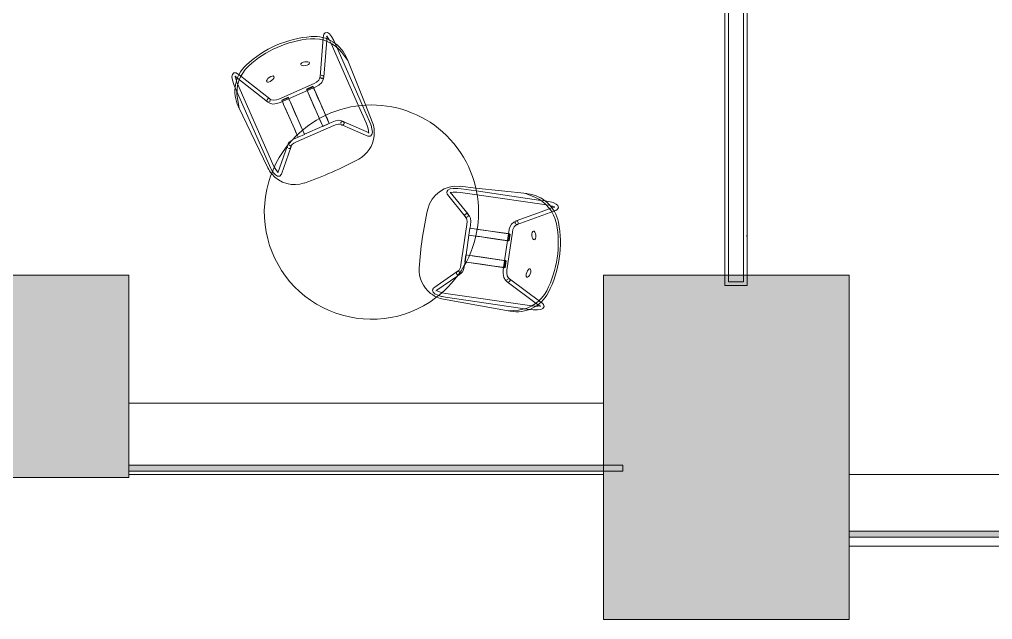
# Model space of a CAD drawing. Header units: inches. Extents: x 6664 to 8129, y 209 to 1287.
# Drawn here: x 6819.6 to 6983.1, y 208.5 to 309.3 of the extents above; entities that cross this region are included whole.
import ezdxf

# ---------------------------------------------------------------- set-up
doc = ezdxf.new("R2010")
doc.units = ezdxf.units.IN
doc.header["$MEASUREMENT"] = 0
for name, color, linetype, lineweight in [('A-COLS', 52, 'Continuous', 13), ('A-GLAZ-CURT', 52, 'Continuous', 9), ('A-WALL', 113, 'Continuous', 13), ('A-WALL-PATT', 111, 'Continuous', 13), ('I-FURN', 30, 'Continuous', 9), ('I-WALL', 2, 'Continuous', 9)]:
    doc.layers.add(name, color=color, linetype=linetype, lineweight=lineweight)
pattern_1 = [(0, (0, 0), (30.72, 7.68), [1.267, -21.773, 1.267, -21.773, -122.88]), (0, (0, 0), (30.72, 7.68), [-46.08, 1.267, -44.813, 1.267, -21.773, -53.76]), (0, (0, 0), (30.72, 7.68), [-115.2, 1.267, -14.093, 1.267, -37.133]), (120, (11.52, 3.84), (-22.011075, 22.7643), [1.267, -21.773, 1.267, -21.773, -122.88]), (120, (11.52, 3.84), (-22.011075, 22.7643), [-46.08, 1.267, -44.813, 1.267, -21.773, -53.76]), (120, (11.52, 3.84), (-22.011075, 22.7643), [-115.2, 1.267, -14.093, 1.267, -37.133]), (240, (15.36, 19.2), (-8.708925, -30.4443), [1.267, -21.773, 1.267, -21.773, -122.88]), (240, (15.36, 19.2), (-8.708925, -30.4443), [-46.08, 1.267, -44.813, 1.267, -21.773, -53.76]), (240, (15.36, 19.2), (-8.708925, -30.4443), [-115.2, 1.267, -14.093, 1.267, -37.133])]

# ---------------------------------------------------------------- blocks, each defined once
blk = doc.blocks.new('MEZ-Round_Top-Davis_Furniture-2 - 36x36x29-R-7001319-11th FLOOR POWER _ SIGNAL')
at = {"layer": 'I-FURN'}
for start, end in [(90, 270), (270, 90)]:
    blk.add_arc((0, 0), 18, start, end, dxfattribs=at)
blk = doc.blocks.new('HighTower_Eyes_Guest1 - HighTower_Eyes_Guest-V37-11th FLOOR POWER _ SIGNAL')
at = {"layer": 'I-FURN'}
for p, q in [((-8.47, 9.03), (-8.43, 8.96)), ((-8.43, 8.96), (-8.2, 8.54)), ((-8.33, 8.99), (-8.36, 8.94)), ((-8.3, 9.03), (-8.33, 8.99)), ((-8.18, 8.49), (-5.82, 4.11)), ((-7.71, 8.96), (-7.88, 9.26)), ((-4.63, 3.21), (-7.71, 8.96)), ((7.71, 8.96), (4.62, 3.2)), ((5.17, 2.9), (8.12, 8.4)), ((7.88, 9.26), (7.71, 8.96)), ((8.14, 8.43), (8.2, 8.54)), ((8.2, 8.54), (8.43, 8.96)), ((8.33, 8.99), (8.36, 8.94)), ((8.47, 9.03), (8.43, 8.96)), ((-9.2, 7.57), (-9.2, 7.23)), ((-9.2, 7.23), (-9.2, -7.02)), ((-8.57, -7.02), (-8.57, 7.57)), ((8.57, 7.57), (8.57, -3.89)), ((9.2, 7.23), (9.2, 7.57)), ((9.2, -4.12), (9.2, 7.19)), ((-9.97, 3.84), (-9.57, 5.45)), ((9.97, 3.84), (9.57, 5.45)), ((-9.98, 4.11), (-9.58, -7.25)), ((-5.82, 4.11), (-5.18, 2.92)), ((9.68, -4.29), (9.98, 4.11)), ((-5.16, 2.9), (-4.92, 2.56)), ((-4.92, 2.56), (-4.51, 2.22)), ((-4.41, 2.93), (-4.65, 3.26)), ((-4.51, 2.22), (-3.86, 2)), ((-3.86, 2), (-3.25, 1.94)), ((3.25, 2.57), (-3.25, 2.57)), ((-3.25, 1.94), (3.25, 1.94)), ((-2.86, 2.22), (-1.68, 2.22)), ((-2.86, 2.1), (-2.86, 2.17)), ((-2.86, 2.17), (-2.86, 2.12)), ((-2.86, 2.12), (-1.68, 2.12)), ((-2.86, 2.04), (-2.86, 2.1)), ((-2.86, 2.1), (-2.86, 2.04)), ((-2.86, 1.76), (-2.86, 1.96)), ((-2.86, 1.95), (-2.86, 1.45)), ((-2.86, 1.43), (-2.86, 1.76)), ((-1.68, 2.16), (-1.68, 2.1)), ((-1.68, 2.04), (-1.68, 2.09)), ((-1.68, 2.09), (-1.68, 2.04)), ((-1.68, 1.96), (-1.68, 1.76)), ((-1.68, 1.45), (-1.68, 1.95)), ((-1.68, 1.76), (-1.68, 1.66)), ((-1.68, 1.66), (-1.68, 1.43)), ((1.68, 2.22), (2.86, 2.22)), ((1.68, 2.12), (1.68, 2.18)), ((1.68, 2.18), (1.68, 2.12)), ((1.68, 2.12), (2.86, 2.12)), ((1.68, 2.05), (1.68, 2.1)), ((1.68, 2.1), (1.68, 2.05)), ((1.68, 1.76), (1.68, 1.96)), ((1.68, 1.96), (1.68, 0.38)), ((1.68, 1.66), (1.68, 1.76)), ((1.68, 1.43), (1.68, 1.66)), ((2.86, 2.12), (2.86, 2.18)), ((2.86, 2.18), (2.86, 2.11)), ((2.86, 2.04), (2.86, 2.1)), ((2.86, 2.1), (2.86, 2.04)), ((2.86, 1.45), (2.86, 1.96)), ((2.86, 1.96), (2.86, 1.76)), ((2.86, 1.76), (2.86, 1.66)), ((2.86, 1.66), (2.86, 1.43)), ((3.68, 2.6), (3.25, 2.57)), ((4.65, 3.26), (4.41, 2.93)), ((4.92, 2.56), (5.16, 2.9)), ((-2.86, 1.43), (-2.86, 0.38)), ((-2.86, -3.21), (-2.86, 1.43)), ((-2.86, 0.38), (-2.86, -0.75)), ((-1.68, 1.43), (-1.68, -3.21)), ((-1.68, 0.38), (-1.68, 1.43)), ((-1.68, -0.75), (-1.68, 0.38)), ((1.68, -3.2), (1.68, 1.43)), ((1.68, 0.38), (1.68, -0.18)), ((2.86, 1.43), (2.86, -3.13)), ((2.86, 0.38), (2.86, 1.43)), ((2.86, -0.18), (2.86, 0.38)), ((-2.86, -0.75), (-2.86, -1.82)), ((-1.68, -1.82), (-1.68, -0.75)), ((1.68, -0.18), (1.68, -0.75)), ((1.68, -0.75), (1.68, -1.82)), ((2.86, -0.75), (2.86, -0.18)), ((2.86, -1.82), (2.86, -0.75)), ((-2.86, -1.82), (-2.86, -3.07)), ((-2.86, -3.07), (-2.86, -4.23)), ((-2.86, -3.53), (-2.86, -3.21)), ((-1.68, -3.07), (-1.68, -1.82)), ((-1.68, -3.86), (-1.68, -3.07)), ((-1.68, -3.21), (-1.68, -3.53)), ((1.68, -1.82), (1.68, -3.07)), ((1.68, -3.07), (1.68, -3.2)), ((1.68, -3.25), (1.68, -4.56)), ((1.68, -3.37), (1.68, -3.25)), ((2.86, -2.45), (2.86, -1.82)), ((2.86, -3.07), (2.86, -2.45)), ((2.86, -3.13), (2.86, -3.07)), ((2.86, -3.13), (2.86, -3.21)), ((2.86, -3.21), (2.86, -3.13)), ((2.86, -3.23), (2.86, -3.37)), ((2.86, -4.58), (2.86, -3.23)), ((-4.85, -4.95), (-4.57, -4.77)), ((-3.84, -4.61), (-3.73, -4.6)), ((-3.7, -4.6), (-3.42, -4.58)), ((-2.86, -4.58), (-3.42, -4.58)), ((-2.86, -4.23), (-2.86, -3.53)), ((-2.86, -4.23), (-2.86, -4.58)), ((-2.86, -4.6), (-2.86, -4.23)), ((-2.86, -4.58), (-2.86, -4.59)), ((-2.86, -4.6), (-2.86, -4.58)), ((-2.86, -4.59), (-2.86, -4.61)), ((-1.68, -4.6), (-2.86, -4.6)), ((-2.86, -4.61), (-1.68, -4.61)), ((-1.68, -3.53), (-1.68, -3.86)), ((-1.68, -3.86), (-1.68, -4.6)), ((-1.68, -4.58), (-1.68, -3.86)), ((1.68, -4.58), (-1.68, -4.58)), ((-1.68, -4.59), (-1.68, -4.58)), ((-1.68, -4.58), (-1.68, -4.6)), ((-1.68, -4.61), (-1.68, -4.59)), ((1.68, -3.53), (1.68, -3.37)), ((1.68, -4.56), (1.68, -3.53)), ((1.68, -4.59), (1.68, -4.58)), ((1.68, -4.58), (1.68, -4.6)), ((1.68, -4.61), (1.68, -4.59)), ((1.68, -4.6), (2.86, -4.6)), ((2.86, -4.61), (1.68, -4.61)), ((2.86, -3.37), (2.86, -3.53)), ((2.86, -3.53), (2.86, -4.58)), ((3.42, -4.58), (2.86, -4.58)), ((2.86, -4.58), (2.86, -4.58)), ((2.86, -4.58), (2.86, -4.59)), ((2.86, -4.6), (2.86, -4.58)), ((2.86, -4.58), (2.86, -4.58)), ((2.86, -4.59), (2.86, -4.61)), ((8.57, -3.89), (8.57, -7.02)), ((9.2, -7.02), (9.2, -4.12)), ((9.58, -7.25), (9.68, -4.29)), ((-5.18, -5.3), (-8.38, -8.72)), ((-7.92, -9.15), (-4.67, -5.67)), ((-5.12, -5.24), (-5.18, -5.3)), ((-4.85, -4.95), (-5.13, -5.25)), ((-4.67, -5.67), (-4.4, -5.38)), ((-4.4, -5.38), (-4.28, -5.32)), ((-3.42, -5.2), (3.42, -5.2)), ((3.91, -5.24), (3.42, -5.2)), ((4.24, -5.31), (3.91, -5.24)), ((4.4, -5.38), (4.28, -5.32)), ((4.4, -5.38), (4.67, -5.67)), ((4.67, -5.67), (5.44, -6.49)), ((5.13, -5.25), (4.85, -4.95)), ((8.38, -8.72), (5.12, -5.24)), ((5.45, -6.5), (7.92, -9.15)), ((-9.18, -7.46), (-9.2, -7.02)), ((-9.07, -8.31), (-9.1, -8.15)), ((-8.55, -7.58), (-8.57, -7.02)), ((8.44, -8.27), (8.54, -7.66)), ((8.54, -7.66), (8.57, -7.02)), ((-8.32, -9.33), (-8.67, -9.19)), ((-8.38, -8.73), (-8.38, -8.72)), ((-8.32, -9.33), (-7.96, -9.19)), ((-7.96, -9.19), (-7.92, -9.15)), ((7.96, -9.19), (7.92, -9.15)), ((8.31, -9.33), (7.96, -9.19)), ((8.25, -8.72), (8.28, -8.68)), ((8.32, -8.62), (8.44, -8.27)), ((8.38, -8.73), (8.38, -8.72))]:
    blk.add_line(p, q, dxfattribs=at)
at = {"layer": 'I-FURN', "flags": 128}
for points in [[(-8.39, 9.63), (-8.73, 9.49), (-8.95, 9.15), (-9.11, 8.61), (-9.19, 7.87), (-9.2, 7.57)], [(-8.53, 8.22), (-8.56, 7.96), (-8.57, 7.57)], [(-8.38, 8.88), (-8.48, 8.56), (-8.53, 8.22)], [(-8.39, 9.63), (-8.05, 9.49), (-7.88, 9.26)], [(8.39, 9.63), (8.05, 9.49), (7.88, 9.26)], [(8.38, 8.88), (8.48, 8.56), (8.52, 8.26)], [(8.39, 9.63), (8.73, 9.49), (8.95, 9.15), (9.11, 8.61), (9.19, 7.87), (9.2, 7.57)], [(8.53, 8.22), (8.56, 7.96), (8.57, 7.57)], [(-4.41, 2.93), (-4.17, 2.75), (-3.68, 2.6), (-3.25, 2.57)], [(4.92, 2.56), (4.51, 2.22), (3.86, 2), (3.25, 1.94)], [(4.41, 2.93), (4.17, 2.75), (3.68, 2.6)], [(-4.52, -4.75), (-3.98, -4.62), (-3.84, -4.61)], [(4.85, -4.95), (4.52, -4.75), (3.98, -4.62), (3.42, -4.58)], [(-4.24, -5.31), (-3.91, -5.24), (-3.42, -5.2)], [(-9.1, -8.15), (-9.18, -7.55), (-9.18, -7.46)], [(-8.32, -8.62), (-8.44, -8.27), (-8.54, -7.66), (-8.55, -7.58)], [(8.9, -8.85), (9.07, -8.31), (9.16, -7.71)], [(9.16, -7.69), (9.18, -7.55), (9.2, -7.02)], [(-8.67, -9.19), (-8.9, -8.85), (-9.06, -8.35)], [(8.32, -9.33), (8.67, -9.19), (8.9, -8.85)]]:
    blk.add_lwpolyline(points, dxfattribs=at)
at = {"layer": 'I-FURN'}
for centre, radius, start, end in [((-3.98, 4.32), 6, 109.4725, 182), ((0, -6.94), 17.94, 70.5275, 109.4725), ((0, -6.94), 17.94, 70.5275, 109.4725), ((0, -6.94), 17.57, 71.1082, 108.8918), ((3.98, 4.32), 6, 358, 70.5275), ((-3.75, 4), 6, 108.8918, 166), ((3.75, 4), 6, 14, 71.1082), ((-4.58, -7.08), 5, 182, 195.8861), ((4.58, -7.08), 5, 330.2279, 358), ((-4.58, -7.08), 5, 195.9647, 265.3163), ((4.58, -7.08), 5, 274.6837, 330.2279), ((0, 48.87), 61.14, 265.3163, 274.6837)]:
    blk.add_arc(centre, radius, start, end, dxfattribs=at)
for centre, major_axis in [((-3.19, 6.22), (0.731, 0.169)), ((3.19, 6.22), (-0.731, 0.169))]:
    blk.add_ellipse(centre, major_axis=major_axis, ratio=0.429347, dxfattribs=at)
for centre, major_axis, ratio, start_param, end_param in [((-4.9, 3.07), (0.275, 0.148), 0.846149, 1.26684, 3.546392), ((-4.9, 3.07), (0.275, 0.148), 0.846149, 0.847322, 1.005041), ((-4.9, 3.07), (0.275, 0.148), 0.846149, 0.56645, 0.743241), ((-4.9, 3.07), (0.275, 0.148), 0.846149, 0.245101, 0.481442), ((4.9, 3.05), (-0.275, 0.148), 0.846149, 5.801744, 5.998375), ((4.9, 3.05), (-0.275, 0.148), 0.846149, 4.492747, 5.172895), ((-4.91, 3.08), (0.255, 0.181), 0.826969, 2.348734, 2.610534), ((-4.91, 3.08), (0.255, 0.181), 0.826969, 2.610534, 2.872333), ((-4.91, 3.08), (0.255, 0.181), 0.826969, 3.134132, 3.328636), ((-4.91, 3.08), (0.255, 0.181), 0.826969, 3.670142, 3.899693), ((-4.91, 3.08), (0.255, 0.181), 0.826969, 4.507518, 4.704929), ((-4.9, 3.07), (0.275, 0.148), 0.846149, 4.670232, 4.932031), ((-4.9, 3.07), (0.275, 0.148), 0.846149, 5.193831, 5.348703), ((-4.9, 3.07), (0.275, 0.148), 0.846149, 0, 0.219642), ((-4.91, 3.08), (0.255, 0.181), 0.826969, 6.042005, 6.275725), ((-4.91, 3.08), (0.255, 0.181), 0.826969, 6.275725, 6.283185), ((-4.9, 3.07), (0.275, 0.148), 0.846149, 6.241028, 6.283185), ((-4.91, 3.08), (0.255, 0.181), 0.826969, 5.50754, 5.687096), ((4.9, 3.05), (-0.275, 0.148), 0.846149, 0.345403, 0.565756), ((4.9, 3.05), (-0.275, 0.148), 0.846149, 0, 0.217142), ((4.91, 3.08), (-0.255, 0.181), 0.826969, 0, 0.24118), ((4.9, 3.05), (-0.275, 0.148), 0.846149, 6.063543, 6.283185), ((4.9, 3.05), (-0.275, 0.148), 0.846149, 0.827555, 1.089355), ((4.91, 3.08), (-0.255, 0.181), 0.826969, 1.144881, 1.316457), ((4.9, 3.05), (-0.275, 0.148), 0.846149, 1.354803, 1.853974), ((4.91, 3.08), (-0.255, 0.181), 0.826969, 1.606635, 1.840056), ((4.91, 3.08), (-0.255, 0.181), 0.826969, 1.940439, 2.101855), ((4.9, 3.05), (-0.275, 0.148), 0.846149, 2.218705, 2.398351), ((4.9, 3.05), (-0.275, 0.148), 0.846149, 2.707661, 4.492747), ((4.91, 3.08), (-0.255, 0.181), 0.826969, 2.887254, 3.141593), ((4.91, 3.08), (-0.255, 0.181), 0.826969, 3.141593, 3.149053), ((4.91, 3.08), (-0.255, 0.181), 0.826969, 3.479886, 3.672652), ((-4.9, -5.46), (-0.227, 0.214), 0.915808, 0.507583, 0.712684), ((-4.9, -5.45), (-0.228, 0.213), 0.916448, 0.533321, 0.702853), ((-4.9, -5.46), (-0.227, 0.214), 0.915808, 0.784647, 0.974484), ((-4.9, -5.46), (-0.227, 0.214), 0.915808, 0.244358, 0.450885), ((-4.9, -5.45), (-0.228, 0.213), 0.916448, 0.271522, 0.444268), ((-4.9, -5.45), (-0.228, 0.213), 0.916448, 0.009723, 0.194429), ((-4.9, -5.46), (-0.227, 0.214), 0.915808, 0, 0.178404), ((-4.9, -5.46), (-0.227, 0.214), 0.915808, 6.210471, 6.283185), ((-4.9, -5.45), (-0.228, 0.213), 0.916448, 0, 0.009723), ((-4.9, -5.45), (-0.228, 0.213), 0.916448, 6.085588, 6.283185), ((-4.9, -5.46), (-0.227, 0.214), 0.915808, 5.948672, 6.135181), ((-4.9, -5.45), (-0.228, 0.213), 0.916448, 1.580519, 1.75543), ((-4.9, -5.46), (-0.227, 0.214), 0.915808, 1.578955, 1.759882), ((-4.9, -5.46), (-0.227, 0.214), 0.915808, 1.842905, 1.986222), ((-4.9, -5.45), (-0.228, 0.213), 0.916448, 1.842318, 1.99431), ((-4.9, -5.45), (-0.228, 0.213), 0.916448, 5.56365, 5.74036), ((-4.9, -5.45), (-0.228, 0.213), 0.916448, 2.104118, 2.283912), ((-4.9, -5.46), (-0.227, 0.214), 0.915808, 2.105874, 2.283481), ((-4.9, -5.46), (-0.227, 0.214), 0.915808, 2.369337, 2.54528), ((-4.9, -5.45), (-0.228, 0.213), 0.916448, 2.365917, 2.550664), ((-4.9, -5.45), (-0.228, 0.213), 0.916448, 4.511012, 4.953354), ((-4.9, -5.45), (-0.228, 0.213), 0.916448, 2.889516, 3.141593), ((-4.9, -5.46), (-0.227, 0.214), 0.915808, 3.068879, 3.330678), ((-4.9, -5.45), (-0.228, 0.213), 0.916448, 3.151315, 3.413115), ((-4.9, -5.45), (-0.228, 0.213), 0.916448, 3.141593, 3.151315), ((-4.9, -5.45), (-0.228, 0.213), 0.916448, 4.198513, 4.460312), ((-4.9, -5.46), (-0.227, 0.214), 0.915808, 4.146457, 4.377876), ((-4.9, -5.45), (-0.228, 0.213), 0.916448, 3.44224, 3.65847), ((-4.9, -5.45), (-0.228, 0.213), 0.916448, 3.715896, 3.900759), ((4.9, -5.45), (0.228, 0.213), 0.916448, 1.333117, 2.084672), ((4.9, -5.45), (0.228, 0.213), 0.916448, 2.870071, 3.13187), ((4.9, -5.46), (0.227, 0.214), 0.915808, 1.708067, 1.90531), ((4.9, -5.46), (0.227, 0.214), 0.915808, 2.952507, 3.214307), ((4.9, -5.45), (0.228, 0.213), 0.916448, 3.13187, 3.141593), ((4.9, -5.45), (0.228, 0.213), 0.916448, 3.141593, 3.393669), ((4.9, -5.46), (0.227, 0.214), 0.915808, 1.381711, 1.64351), ((4.9, -5.45), (0.228, 0.213), 0.916448, 3.444857, 3.655469), ((4.9, -5.46), (0.227, 0.214), 0.915808, 3.476106, 3.64927), ((4.9, -5.45), (0.228, 0.213), 0.916448, 3.721868, 3.917268), ((4.9, -5.46), (0.227, 0.214), 0.915808, 3.737905, 3.999705), ((4.9, -5.45), (0.228, 0.213), 0.916448, 0.777465, 0.963998), ((4.9, -5.45), (0.228, 0.213), 0.916448, 3.990302, 4.179068), ((4.9, -5.46), (0.227, 0.214), 0.915808, 3.999705, 4.703854), ((4.9, -5.45), (0.228, 0.213), 0.916448, 0.513876, 0.700969), ((4.9, -5.46), (0.227, 0.214), 0.915808, 0.433971, 0.596313), ((4.9, -5.45), (0.228, 0.213), 0.916448, 4.52041, 4.702666), ((4.9, -5.46), (0.227, 0.214), 0.915808, 0.148004, 0.325533), ((4.9, -5.45), (0.228, 0.213), 0.916448, 0, 0.197494), ((4.9, -5.46), (0.227, 0.214), 0.915808, 0, 0.072714), ((4.9, -5.45), (0.228, 0.213), 0.916448, 4.784237, 4.964466), ((4.9, -5.46), (0.227, 0.214), 0.915808, 4.785103, 4.967793), ((4.9, -5.45), (0.228, 0.213), 0.916448, 6.273463, 6.283185), ((4.9, -5.45), (0.228, 0.213), 0.916448, 6.011663, 6.273463), ((4.9, -5.46), (0.227, 0.214), 0.915808, 6.0941, 6.283185), ((4.9, -5.46), (0.227, 0.214), 0.915808, 5.046902, 5.232443), ((4.9, -5.45), (0.228, 0.213), 0.916448, 5.047749, 5.226265), ((4.9, -5.46), (0.227, 0.214), 0.915808, 5.570501, 5.770366), ((4.9, -5.45), (0.228, 0.213), 0.916448, 5.567762, 5.749864), ((4.9, -5.45), (0.228, 0.213), 0.916448, 5.304591, 5.488065), ((4.9, -5.46), (0.227, 0.214), 0.915808, 5.308702, 5.498326)]:
    blk.add_ellipse(centre, major_axis=major_axis, ratio=ratio, start_param=start_param, end_param=end_param, dxfattribs=at)
blk = doc.blocks.new('HighTower_Eyes_Guest1 - HighTower_Eyes_Guest-V38-11th FLOOR POWER _ SIGNAL')
at = {"layer": 'I-FURN'}
for p, q in [((-9.09, 8.22), (-9.16, 7.7)), ((-8.38, 8.73), (-8.38, 8.72)), ((-8.38, 8.72), (-8.28, 8.62)), ((-8.31, 9.33), (-7.96, 9.19)), ((-8.25, 8.58), (-5.49, 5.63)), ((-4.67, 5.67), (-7.92, 9.15)), ((7.92, 9.15), (4.67, 5.67)), ((5.12, 5.24), (8.38, 8.72)), ((7.96, 9.19), (7.92, 9.15)), ((8.31, 9.33), (7.96, 9.19)), ((8.25, 8.72), (8.28, 8.68)), ((8.32, 9.33), (8.67, 9.19)), ((8.38, 8.73), (8.38, 8.72)), ((8.67, 9.19), (8.9, 8.85)), ((8.9, 8.85), (9.07, 8.31)), ((-9.98, -4.11), (-9.58, 7.25)), ((-9.2, 7.02), (-9.2, -7.23)), ((-8.57, -7.57), (-8.57, 7.02)), ((8.57, 7.02), (8.57, 4.25)), ((9.2, 4.43), (9.2, 7.02)), ((9.58, 7.25), (9.67, 4.57)), ((-5.49, 5.63), (-5.12, 5.24)), ((-5.13, 5.25), (-4.85, 4.95)), ((-4.85, 4.95), (-4.57, 4.77)), ((-4.4, 5.38), (-4.67, 5.67)), ((-4.4, 5.38), (-4.28, 5.32)), ((-4.24, 5.31), (-3.91, 5.24)), ((-3.91, 5.24), (-3.42, 5.2)), ((3.42, 5.2), (-3.42, 5.2)), ((4.4, 5.38), (4.28, 5.32)), ((4.67, 5.67), (4.4, 5.38)), ((4.85, 4.95), (4.52, 4.75)), ((4.85, 4.95), (5.13, 5.25)), ((-3.42, 4.58), (-3.19, 4.58)), ((-3.19, 4.58), (-2.86, 4.58)), ((-1.68, 4.61), (-2.86, 4.61)), ((-2.86, 4.61), (-2.86, 4.59)), ((-2.86, 4.6), (-1.68, 4.6)), ((-2.86, 4.58), (-2.86, 4.6)), ((-2.86, 4.45), (-2.86, 4.6)), ((-2.86, 4.59), (-2.86, 4.58)), ((-2.86, 4.58), (-2.86, 4.45)), ((-2.86, 3.53), (-2.86, 4.45)), ((-2.86, 4.45), (-2.86, 3.07)), ((-2.86, 3.21), (-2.86, 3.53)), ((-1.68, 4.59), (-1.68, 4.61)), ((-1.68, 4.6), (-1.68, 4.58)), ((-1.68, 4.6), (-1.68, 4.06)), ((-1.68, 4.58), (-1.68, 4.59)), ((-1.68, 4.58), (1.68, 4.58)), ((-1.68, 4.06), (-1.68, 4.58)), ((-1.68, 3.07), (-1.68, 4.04)), ((-1.68, 4.04), (-1.68, 3.53)), ((-1.68, 3.53), (-1.68, 3.37)), ((-1.68, 3.37), (-1.68, 3.21)), ((1.68, 4.59), (1.68, 4.61)), ((1.68, 4.61), (2.86, 4.61)), ((1.68, 3.53), (1.68, 4.6)), ((1.68, 4.6), (1.68, 4.58)), ((2.86, 4.6), (1.68, 4.6)), ((1.68, 4.58), (1.68, 4.59)), ((1.68, 4.58), (1.68, 3.46)), ((1.68, 3.46), (1.68, 3.53)), ((1.68, 3.21), (1.68, 3.46)), ((1.68, 3.46), (1.68, 3.07)), ((2.86, 4.61), (2.86, 4.59)), ((2.86, 4.58), (2.86, 4.6)), ((2.86, 4.6), (2.86, 3.53)), ((2.86, 4.59), (2.86, 4.58)), ((2.86, 4.58), (3.42, 4.58)), ((2.86, 3.53), (2.86, 4.58)), ((2.86, 4.58), (2.86, 4.58)), ((2.86, 4.58), (2.86, 4.58)), ((2.86, 3.41), (2.86, 3.5)), ((2.86, 3.5), (2.86, 3.41)), ((2.86, 3.07), (2.86, 3.37)), ((2.86, 3.37), (2.86, 3.21)), ((8.57, 4.25), (8.57, -7.57)), ((9.2, -6.55), (9.2, 4.43)), ((9.67, 4.57), (9.98, -4.11)), ((-2.86, -1.43), (-2.86, 3.21)), ((-2.86, 3.07), (-2.86, 1.82)), ((-2.86, 1.82), (-2.86, 0.75)), ((-1.68, 3.21), (-1.68, -1.43)), ((-1.68, 1.82), (-1.68, 3.07)), ((-1.68, 0.75), (-1.68, 1.82)), ((1.68, -1.43), (1.68, 3.21)), ((1.68, 3.07), (1.68, 2.45)), ((1.68, 2.45), (1.68, 1.82)), ((1.68, 1.82), (1.68, 0.75)), ((2.86, 3.21), (2.86, -1.43)), ((2.86, 1.82), (2.86, 3.07)), ((2.86, 0.75), (2.86, 1.82)), ((-2.86, 0.75), (-2.86, -0.38)), ((-1.68, -0.38), (-1.68, 0.75)), ((1.68, 0.75), (1.68, -0.38)), ((2.86, -0.38), (2.86, 0.75)), ((-2.86, -0.38), (-2.86, -1.76)), ((-2.86, -1.76), (-2.86, -1.43)), ((-1.68, -1.94), (-1.68, -0.38)), ((-1.68, -1.43), (-1.68, -1.76)), ((1.68, -0.38), (1.68, -1.96)), ((1.68, -1.76), (1.68, -1.43)), ((2.86, -1.96), (2.86, -0.38)), ((2.86, -1.43), (2.86, -1.76)), ((-5.18, -2.92), (-8.18, -8.49)), ((-7.71, -8.96), (-4.63, -3.21)), ((-4.92, -2.56), (-5.16, -2.9)), ((-4.65, -3.26), (-4.41, -2.93)), ((3.25, -1.94), (-3.25, -1.94)), ((-3.25, -2.57), (3.25, -2.57)), ((-2.86, -1.96), (-2.86, -1.76)), ((-2.86, -1.78), (-2.86, -1.94)), ((-2.86, -1.99), (-2.86, -2.03)), ((-2.86, -2.03), (-2.86, -1.99)), ((-2.86, -2.04), (-2.86, -2.1)), ((-2.86, -2.1), (-2.86, -2.04)), ((-2.86, -2.17), (-2.86, -2.1)), ((-2.86, -2.12), (-2.86, -2.17)), ((-1.68, -2.12), (-2.86, -2.12)), ((-1.68, -2.22), (-2.86, -2.22)), ((-1.68, -1.76), (-1.68, -1.96)), ((-1.68, -2.04), (-1.68, -2.09)), ((-1.68, -2.09), (-1.68, -2.04)), ((-1.68, -2.1), (-1.68, -2.16)), ((1.68, -1.96), (1.68, -1.76)), ((1.68, -2.05), (1.68, -2.1)), ((1.68, -2.1), (1.68, -2.05)), ((1.68, -2.12), (1.68, -2.18)), ((1.68, -2.18), (1.68, -2.12)), ((2.86, -2.12), (1.68, -2.12)), ((2.86, -2.22), (1.68, -2.22)), ((2.86, -1.76), (2.86, -1.96)), ((2.86, -1.99), (2.86, -2.04)), ((2.86, -2.04), (2.86, -1.99)), ((2.86, -2.04), (2.86, -2.1)), ((2.86, -2.1), (2.86, -2.04)), ((2.86, -2.11), (2.86, -2.18)), ((2.86, -2.18), (2.86, -2.12)), ((4.41, -2.93), (4.65, -3.26)), ((4.62, -3.2), (7.71, -8.96)), ((5.16, -2.9), (4.92, -2.56)), ((7.3, -6.86), (5.17, -2.9)), ((-9.97, -3.84), (-9.57, -5.45)), ((9.97, -3.84), (9.57, -5.45)), ((-9.2, -7.23), (-9.2, -7.57)), ((8.2, -8.54), (7.3, -6.87)), ((8.53, -8.22), (8.56, -7.96)), ((8.56, -7.96), (8.57, -7.57)), ((9.2, -7.19), (9.2, -6.6)), ((9.2, -7.57), (9.2, -7.23)), ((-8.47, -9.03), (-8.43, -8.96)), ((-8.2, -8.54), (-8.43, -8.96)), ((-8.33, -8.99), (-8.36, -8.94)), ((-7.88, -9.26), (-7.71, -8.96)), ((7.71, -8.96), (7.88, -9.26)), ((8.43, -8.96), (8.2, -8.54)), ((8.33, -8.99), (8.36, -8.94)), ((8.47, -9.03), (8.43, -8.96))]:
    blk.add_line(p, q, dxfattribs=at)
at = {"layer": 'I-FURN', "flags": 128}
for points in [[(-8.9, 8.85), (-9.07, 8.31), (-9.09, 8.22)], [(-8.32, 9.33), (-8.67, 9.19), (-8.9, 8.85)], [(-8.32, 8.62), (-8.44, 8.27), (-8.53, 7.75)], [(8.34, 8.55), (8.44, 8.27), (8.54, 7.66), (8.57, 7.02)], [(9.07, 8.31), (9.18, 7.55), (9.2, 7.02)], [(-9.16, 7.69), (-9.18, 7.55), (-9.2, 7.02)], [(-8.53, 7.75), (-8.54, 7.66), (-8.57, 7.02)], [(4.24, 5.31), (3.91, 5.24), (3.42, 5.2)], [(-4.52, 4.75), (-3.98, 4.62), (-3.42, 4.58)], [(4.52, 4.75), (3.98, 4.62), (3.42, 4.58)], [(-4.92, -2.56), (-4.51, -2.22), (-3.86, -2), (-3.25, -1.94)], [(-4.41, -2.93), (-4.17, -2.75), (-3.68, -2.6), (-3.25, -2.57)], [(4.92, -2.56), (4.51, -2.22), (3.86, -2), (3.25, -1.94)], [(4.41, -2.93), (4.17, -2.75), (3.68, -2.6), (3.25, -2.57)], [(-8.39, -9.63), (-8.73, -9.49), (-8.95, -9.15), (-9.11, -8.61), (-9.19, -7.87), (-9.2, -7.57)], [(-8.53, -8.22), (-8.56, -7.96), (-8.57, -7.57)], [(8.39, -9.63), (8.73, -9.49), (8.95, -9.15), (9.11, -8.61), (9.19, -7.87), (9.2, -7.57)], [(-8.38, -8.88), (-8.48, -8.56), (-8.53, -8.22)], [(-8.39, -9.63), (-8.05, -9.49), (-7.88, -9.26)], [(8.39, -9.63), (8.05, -9.49), (7.88, -9.26)], [(8.38, -8.88), (8.48, -8.56), (8.53, -8.22)]]:
    blk.add_lwpolyline(points, dxfattribs=at)
at = {"layer": 'I-FURN'}
for centre, radius, start, end in [((-4.58, 7.08), 5, 94.6837, 150.2279), ((0, -48.87), 61.14, 85.3163, 94.6837), ((4.58, 7.08), 5, 2, 85.3163), ((-4.58, 7.08), 5, 164.1139, 178), ((-4.58, 7.08), 5, 161.3207, 163.7907), ((-4.58, 7.08), 5, 150.2279, 160.9872), ((-3.98, -4.32), 6, 178, 250.5275), ((3.98, -4.32), 6, 289.4725, 2), ((-3.75, -4), 6, 194, 251.1082), ((3.75, -4), 6, 288.8918, 346), ((0, 6.94), 17.57, 251.1082, 288.8918), ((0, 6.94), 17.94, 250.5275, 289.4725), ((0, 6.94), 17.94, 250.5275, 289.4725)]:
    blk.add_arc(centre, radius, start, end, dxfattribs=at)
for centre, major_axis, ratio, start_param, end_param in [((-4.9, 5.46), (0.227, 0.214), 0.915808, 2.167109, 2.356945), ((-4.9, 5.46), (0.227, 0.214), 0.915808, 2.428908, 2.632778), ((-4.9, 5.45), (0.228, 0.213), 0.916448, 2.43874, 2.608271), ((-4.9, 5.45), (0.228, 0.213), 0.916448, 2.175608, 2.345062), ((-4.9, 5.46), (0.227, 0.214), 0.915808, 2.690708, 2.898318), ((-4.9, 5.45), (0.228, 0.213), 0.916448, 2.697325, 3.13187), ((-4.9, 5.46), (0.227, 0.214), 0.915808, 1.90531, 2.091125), ((-4.9, 5.46), (0.227, 0.214), 0.915808, 2.952507, 3.141593), ((-4.9, 5.46), (0.227, 0.214), 0.915808, 3.141593, 3.214307), ((-4.9, 5.45), (0.228, 0.213), 0.916448, 3.13187, 3.141593), ((-4.9, 5.46), (0.227, 0.214), 0.915808, 1.381711, 1.562638), ((-4.9, 5.45), (0.228, 0.213), 0.916448, 1.386162, 1.561074), ((-4.9, 5.46), (0.227, 0.214), 0.915808, 1.119912, 1.298687), ((-4.9, 5.45), (0.228, 0.213), 0.916448, 1.122377, 1.299274), ((-4.9, 5.45), (0.228, 0.213), 0.916448, 3.684418, 3.861128), ((-4.9, 5.46), (0.227, 0.214), 0.915808, 0.858112, 1.035719), ((-4.9, 5.45), (0.228, 0.213), 0.916448, 0.85768, 1.037475), ((-4.9, 5.45), (0.228, 0.213), 0.916448, 3.917268, 4.104054), ((-4.9, 5.46), (0.227, 0.214), 0.915808, 0.596313, 0.772256), ((-4.9, 5.45), (0.228, 0.213), 0.916448, 0.590929, 0.775676), ((-4.9, 5.46), (0.227, 0.214), 0.915808, 0.334513, 0.508251), ((-4.9, 5.45), (0.228, 0.213), 0.916448, 0.317986, 0.513876), ((-4.9, 5.45), (0.228, 0.213), 0.916448, 4.471424, 5.226265), ((-4.9, 5.45), (0.228, 0.213), 0.916448, 0, 0.252077), ((-4.9, 5.46), (0.227, 0.214), 0.915808, 0, 0.072714), ((-4.9, 5.46), (0.227, 0.214), 0.915808, 4.785103, 5.258757), ((-4.9, 5.46), (0.227, 0.214), 0.915808, 6.0941, 6.283185), ((-4.9, 5.45), (0.228, 0.213), 0.916448, 6.273463, 6.283185), ((-4.9, 5.45), (0.228, 0.213), 0.916448, 6.011663, 6.273463), ((-4.9, 5.45), (0.228, 0.213), 0.916448, 5.766308, 5.982538), ((-4.9, 5.45), (0.228, 0.213), 0.916448, 5.524019, 5.708881), ((4.9, 5.45), (-0.228, 0.213), 0.916448, 0.837853, 0.983714), ((4.9, 5.45), (-0.228, 0.213), 0.916448, 1.05692, 1.808476), ((4.9, 5.45), (-0.228, 0.213), 0.916448, 0.009723, 0.271522), ((4.9, 5.46), (-0.227, 0.214), 0.915808, 6.210471, 6.472271), ((4.9, 5.46), (-0.227, 0.214), 0.915808, 1.236283, 1.433525), ((4.9, 5.45), (-0.228, 0.213), 0.916448, 6.031109, 6.283185), ((4.9, 5.45), (-0.228, 0.213), 0.916448, 0, 0.009723), ((4.9, 5.46), (-0.227, 0.214), 0.915808, 1.498082, 1.759882), ((4.9, 5.45), (-0.228, 0.213), 0.916448, 5.769309, 5.979921), ((4.9, 5.46), (-0.227, 0.214), 0.915808, 5.775508, 5.948672), ((4.9, 5.45), (-0.228, 0.213), 0.916448, 5.50751, 5.70291), ((4.9, 5.46), (-0.227, 0.214), 0.915808, 5.511438, 5.686873), ((4.9, 5.45), (-0.228, 0.213), 0.916448, 2.177595, 2.364128), ((4.9, 5.45), (-0.228, 0.213), 0.916448, 5.24571, 5.434476), ((4.9, 5.46), (-0.227, 0.214), 0.915808, 4.901474, 5.425073), ((4.9, 5.45), (-0.228, 0.213), 0.916448, 2.440623, 2.627717), ((4.9, 5.45), (-0.228, 0.213), 0.916448, 4.983911, 5.168812), ((4.9, 5.46), (-0.227, 0.214), 0.915808, 2.54528, 2.707622), ((4.9, 5.46), (-0.227, 0.214), 0.915808, 4.456985, 4.901474), ((4.9, 5.46), (-0.227, 0.214), 0.915808, 2.816059, 2.993589), ((4.9, 5.45), (-0.228, 0.213), 0.916448, 2.944098, 3.141593), ((4.9, 5.45), (-0.228, 0.213), 0.916448, 4.460312, 4.640541), ((4.9, 5.46), (-0.227, 0.214), 0.915808, 3.068879, 3.141593), ((4.9, 5.45), (-0.228, 0.213), 0.916448, 3.141593, 3.151315), ((4.9, 5.45), (-0.228, 0.213), 0.916448, 3.151315, 3.413115), ((4.9, 5.46), (-0.227, 0.214), 0.915808, 3.141593, 3.330678), ((4.9, 5.46), (-0.227, 0.214), 0.915808, 4.192335, 4.377876), ((4.9, 5.45), (-0.228, 0.213), 0.916448, 4.198513, 4.377029), ((4.9, 5.46), (-0.227, 0.214), 0.915808, 3.385556, 3.592477), ((4.9, 5.45), (-0.228, 0.213), 0.916448, 3.413115, 3.593723), ((4.9, 5.46), (-0.227, 0.214), 0.915808, 3.926452, 4.116076), ((4.9, 5.45), (-0.228, 0.213), 0.916448, 3.936713, 4.120187), ((4.9, 5.46), (-0.227, 0.214), 0.915808, 3.653484, 3.854277), ((4.9, 5.45), (-0.228, 0.213), 0.916448, 3.674914, 3.857016), ((-4.9, -3.07), (-0.275, 0.148), 0.846149, 0.303956, 0.827555), ((-4.9, -3.07), (-0.275, 0.148), 0.846149, 0.042157, 0.303956), ((-4.91, -3.08), (-0.255, 0.181), 0.826969, 0.26926, 0.531059), ((-4.91, -3.08), (-0.255, 0.181), 0.826969, 0.531059, 0.792858), ((-4.9, -3.07), (-0.275, 0.148), 0.846149, 6.063543, 6.283185), ((-4.9, -3.07), (-0.275, 0.148), 0.846149, 0, 0.042157), ((-4.9, -3.07), (-0.275, 0.148), 0.846149, 0.827555, 2.136552), ((-4.91, -3.08), (-0.255, 0.181), 0.826969, 0, 0.00746), ((-4.91, -3.08), (-0.255, 0.181), 0.826969, 5.525085, 5.754636), ((-4.91, -3.08), (-0.255, 0.181), 0.826969, 5.082031, 5.243448), ((-4.91, -3.08), (-0.255, 0.181), 0.826969, 4.719849, 4.91726), ((-4.9, -3.07), (-0.275, 0.148), 0.846149, 4.492747, 4.754546), ((-4.9, -3.07), (-0.275, 0.148), 0.846149, 2.660151, 2.896492), ((-4.9, -3.07), (-0.275, 0.148), 0.846149, 2.92195, 3.141593), ((-4.91, -3.08), (-0.255, 0.181), 0.826969, 3.141593, 3.382773), ((-4.9, -3.07), (-0.275, 0.148), 0.846149, 3.141593, 3.18375), ((-4.91, -3.08), (-0.255, 0.181), 0.826969, 3.737682, 3.917238), ((4.9, -3.05), (0.275, 0.148), 0.846149, 2.575837, 2.796189), ((4.9, -3.05), (0.275, 0.148), 0.846149, 2.92445, 3.141593), ((4.9, -3.05), (0.275, 0.148), 0.846149, 2.052238, 2.314038), ((4.9, -3.05), (0.275, 0.148), 0.846149, 3.141593, 3.361235), ((4.91, -3.08), (0.255, 0.181), 0.826969, 2.900413, 3.141593), ((4.9, -3.05), (0.275, 0.148), 0.846149, 1.528639, 1.78679), ((4.91, -3.08), (0.255, 0.181), 0.826969, 1.301537, 1.534958), ((4.9, -3.05), (0.275, 0.148), 0.846149, 1.287619, 1.528639), ((4.91, -3.08), (0.255, 0.181), 0.826969, 1.039737, 1.201154), ((4.9, -3.05), (0.275, 0.148), 0.846149, 4.251883, 4.932031), ((4.9, -3.05), (0.275, 0.148), 0.846149, 0.743241, 0.922887), ((4.9, -3.05), (0.275, 0.148), 0.846149, 4.932031, 6.502828), ((4.91, -3.08), (0.255, 0.181), 0.826969, 0, 0.254339), ((4.91, -3.08), (0.255, 0.181), 0.826969, 6.275725, 6.283185), ((4.91, -3.08), (0.255, 0.181), 0.826969, 5.490327, 5.654906), ((4.91, -3.08), (0.255, 0.181), 0.826969, 5.752126, 5.945705), ((-4.9, -3.07), (-0.275, 0.148), 0.846149, 2.136552, 2.294271), ((-4.9, -3.07), (-0.275, 0.148), 0.846149, 2.398351, 2.575143), ((4.9, -3.05), (0.275, 0.148), 0.846149, 3.978748, 4.146633)]:
    blk.add_ellipse(centre, major_axis=major_axis, ratio=ratio, start_param=start_param, end_param=end_param, dxfattribs=at)
for centre, major_axis in [((-3.19, -6.22), (-0.731, 0.169)), ((3.19, -6.22), (0.731, 0.169))]:
    blk.add_ellipse(centre, major_axis=major_axis, ratio=0.429347, dxfattribs=at)
blk = doc.blocks.new('System Panel - Glazed-7764508-11th FLOOR POWER _ SIGNAL')
at = {"layer": 'A-GLAZ-CURT'}
blk.add_hatch(color=7, dxfattribs=at).paths.add_polyline_path([(41.5, -0.5), (41.5, 0.5), (-41.5, 0.5), (-41.5, -0.5)], flags=0)
at = {"layer": 'A-GLAZ-CURT', "color": 8, "lineweight": 20}
for p, q in [((41.5, 0.5), (-41.5, 0.5)), ((-41.5, 0.5), (-41.5, -0.5)), ((41.5, -0.5), (41.5, 0.5)), ((-41.5, -0.5), (41.5, -0.5))]:
    blk.add_line(p, q, dxfattribs=at)

msp = doc.modelspace()

# ---------------------------------------------------------------- hatches: boundary and pattern name
at = {"layer": 'A-COLS', "lineweight": 9}
h = msp.add_hatch(color=7, dxfattribs=at)
h.paths.add_polyline_path([(6958.99, 208.52), (6958.99, 266.36), (6917.74, 266.36), (6917.74, 208.52)], flags=0)
h.paths.add_polyline_path([(7919.99, 208.86), (7919.99, 264.61), (7877.99, 264.61), (7877.99, 208.86)], flags=0)
h.paths.add_polyline_path([(7637.74, 208.86), (7678.99, 208.86), (7678.99, 265.36), (7637.74, 265.36), (7637.74, 229.27)], flags=0)
h.paths.add_polyline_path([(7420.62, 208.86), (7438.74, 208.86), (7438.74, 264.86), (7397.24, 264.86), (7397.24, 208.86)], flags=0)
h.paths.add_polyline_path([(7157.99, 208.86), (7198.24, 208.86), (7198.24, 265.86), (7157.99, 265.86), (7157.99, 229.27)], flags=0)
h.paths.add_polyline_path([(6797.99, 232.36), (6837.99, 232.36), (6837.99, 266.36), (6797.99, 266.36)], flags=0)
h.paths.add_polyline_path([(8109.99, 239.49), (8121.74, 239.49), (8121.74, 274.69), (8109.99, 274.69)], flags=0)
h.paths.add_polyline_path([(6681.49, 344.86), (6715.49, 344.86), (6715.49, 384.48), (6681.49, 384.48)], flags=0)
h.paths.add_polyline_path([(8121.12, 469.48), (8121.74, 469.48), (8121.74, 492.36), (8109.99, 492.36), (8109.99, 469.48)], flags=0)
h.paths.add_polyline_path([(6664.49, 478.17), (6726.99, 478.17), (6726.99, 519.17), (6664.49, 519.17)], flags=0)
h.paths.add_polyline_path([(6697.16, 612.49), (6697.16, 653.49), (6664.49, 653.49), (6664.49, 612.49), (6692.84, 612.49)], flags=0)
h.paths.add_polyline_path([(8121.74, 708.36), (8121.74, 732.36), (8109.99, 732.36), (8109.99, 708.36), (8118.95, 708.36)], flags=0)
h.paths.add_polyline_path([(6726.99, 746.8), (6726.99, 787.8), (6664.49, 787.8), (6664.49, 746.8), (6718.84, 746.8)], flags=0)
h.paths.add_polyline_path([(6692.84, 881.12), (6718.26, 881.12), (6718.26, 922.12), (6664.49, 922.12), (6664.49, 881.12)], flags=0)
h.paths.add_polyline_path([(6780.73, 1037.09), (6815.03, 1059.37), (6796.58, 1087.79), (6762.27, 1065.52), (6766.26, 1059.37)], flags=0)
h.paths.add_polyline_path([(8042.08, 1083.71), (8048.79, 1098.79), (8026.2, 1108.84), (8019.49, 1093.77)], flags=0)
h.paths.add_polyline_path([(6935.81, 1146.19), (6962.6, 1163.7), (6947.63, 1186.61), (6920.84, 1169.11), (6934.29, 1148.51)], flags=0)
h.paths.add_polyline_path([(7674.09, 1248.53), (7681.39, 1264.18), (7659.41, 1273.97), (7652.29, 1258.7), (7662.21, 1254.07)], flags=0)
h.paths.add_polyline_path([(7413.99, 1256.36), (7433.99, 1256.36), (7433.99, 1274.36), (7413.99, 1274.36)], flags=0)
h.paths.add_polyline_path([(7186.69, 1257.36), (7198.49, 1257.36), (7198.49, 1287.25), (7166.49, 1287.25), (7166.49, 1257.36), (7173.69, 1257.36)], flags=0)
h.paths.add_polyline_path([(7659.82, 1274.86), (7674.42, 1274.86), (7662.43, 1280.45), (7662.21, 1279.98)], flags=0)
at = {"layer": 'A-WALL-PATT', "lineweight": 9}
h = msp.add_hatch(dxfattribs=at)
h.set_pattern_fill('FP_1', color=256, style=0, pattern_type=2)
h.set_pattern_definition(pattern_1)
h.paths.add_polyline_path([(6938.11, 266.36), (6938.74, 266.36), (6938.74, 398.48), (6938.11, 398.48), (6938.11, 267.58)], flags=0)
h = msp.add_hatch(dxfattribs=at)
h.set_pattern_fill('FP_1', color=256, style=0, pattern_type=2)
h.set_pattern_definition(pattern_1)
h.paths.add_polyline_path([(6941.24, 266.36), (6941.86, 266.36), (6941.86, 398.48), (6941.24, 398.48), (6941.24, 266.36)], flags=0)

# ---------------------------------------------------------------- linework, layer by layer
at = {"layer": 'A-COLS', "color": 8, "lineweight": 20}
for p, q in [((6837.99, 266.36), (6797.99, 266.36)), ((6837.99, 232.36), (6837.99, 266.36)), ((6958.99, 266.36), (6917.74, 266.36)), ((6917.74, 266.36), (6917.74, 208.52)), ((6958.99, 208.52), (6958.99, 266.36)), ((6797.99, 232.36), (6837.99, 232.36)), ((6917.74, 208.52), (6958.99, 208.52))]:
    msp.add_line(p, q, dxfattribs=at)
at = {"layer": 'A-WALL'}
for p, q in [((6938.74, 399.11), (6938.74, 265.23)), ((6941.24, 399.11), (6941.24, 265.23)), ((6938.74, 265.23), (6941.24, 265.23))]:
    msp.add_line(p, q, dxfattribs=at)
at = {"layer": 'A-WALL', "lineweight": 9}
for p, q in [((6837.99, 244.86), (6917.74, 244.86)), ((6917.74, 232.86), (6837.99, 232.86)), ((6958.99, 232.86), (7041.99, 232.86)), ((7041.99, 220.86), (6958.99, 220.86))]:
    msp.add_line(p, q, dxfattribs=at)
at = {"layer": 'I-WALL', "lineweight": 13}
for p, q in [((6938.11, 398.48), (6938.11, 264.61)), ((6941.86, 264.61), (6941.86, 398.48)), ((6938.11, 264.61), (6941.86, 264.61))]:
    msp.add_line(p, q, dxfattribs=at)

# ---------------------------------------------------------------- block references
at = {"layer": 'A-GLAZ-CURT'}
for p in [(6879.49, 233.95), (7000.49, 222.86)]:
    msp.add_blockref('System Panel - Glazed-7764508-11th FLOOR POWER _ SIGNAL', p, dxfattribs=at)
at = {"layer": 'I-FURN'}
for name, p, rotation in [('HighTower_Eyes_Guest1 - HighTower_Eyes_Guest-V37-11th FLOOR POWER _ SIGNAL', (6867.19, 294.88), 23.75761586146388), ('MEZ-Round_Top-Davis_Furniture-2 - 36x36x29-R-7001319-11th FLOOR POWER _ SIGNAL', (6878.75, 276.94), 216.757615861464), ('HighTower_Eyes_Guest1 - HighTower_Eyes_Guest-V38-11th FLOOR POWER _ SIGNAL', (6899.43, 270.75), 81.75761586146339)]:
    msp.add_blockref(name, p, dxfattribs=dict(at, rotation=rotation))

doc.saveas('drawing.dxf')
